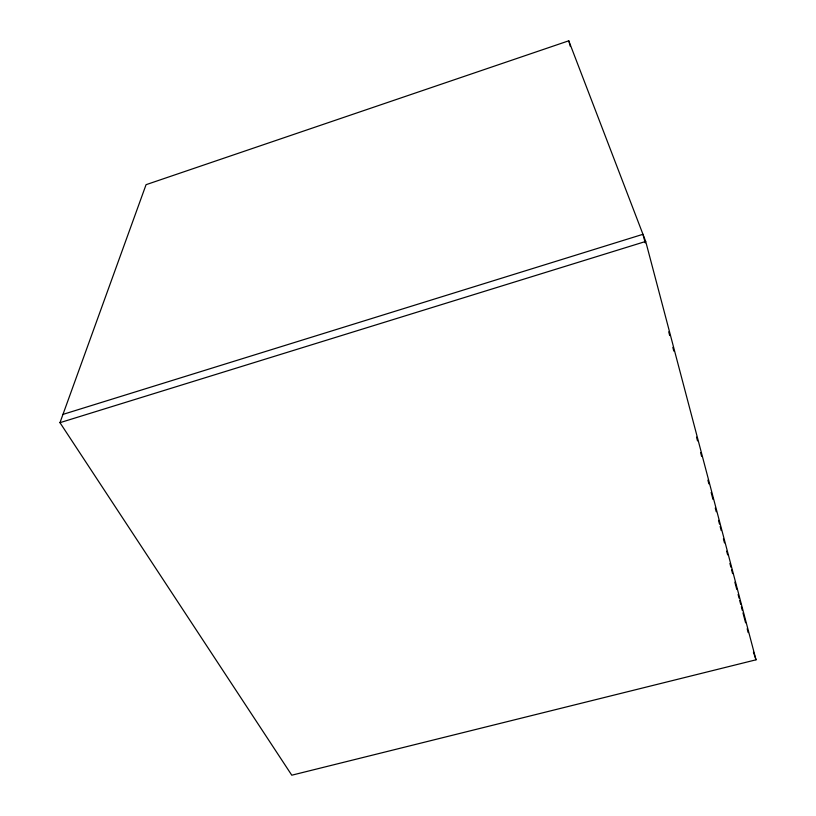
<?xml version="1.0" encoding="UTF-8"?>
<svg xmlns="http://www.w3.org/2000/svg" width="816" height="816" viewBox="0 0 816 816"><rect width="100%" height="100%" fill="white"/><g stroke="black" fill="none" stroke-linecap="round" stroke-linejoin="round"><path stroke-width="1.22" d="M59.976 422.668L146.064 184.681L568.772 40.8L645.701 241.444L756.024 659.807L291.781 775.2L59.976 422.668L645.701 241.444M62.975 414.385L642.957 234.304L645.232 242.903M753.423 652.127L756.024 659.807M568.772 40.8L570.302 46.359M668.722 331.837L669.701 335.539M672.833 347.392L673.812 351.084M696.538 437.131L697.517 440.824M700.618 452.584L701.597 456.277M707.911 480.155L708.88 483.847M711.154 492.456L712.99 499.402M715.265 508.021L716.244 511.714M718.529 520.343L719.498 524.035M720.151 526.504L721.222 530.563M723.404 538.825L724.475 542.854M726.658 551.147L727.637 554.839M729.912 563.468L730.891 567.161M731.615 569.894L732.584 573.587M734.859 582.185L736.746 589.336M738.113 594.487L739.082 598.169M739.735 600.627L740.704 604.319M741.356 606.778L742.336 610.46M742.978 612.918L745.579 622.761M747.17 628.759L748.18 632.594"/></g></svg>
